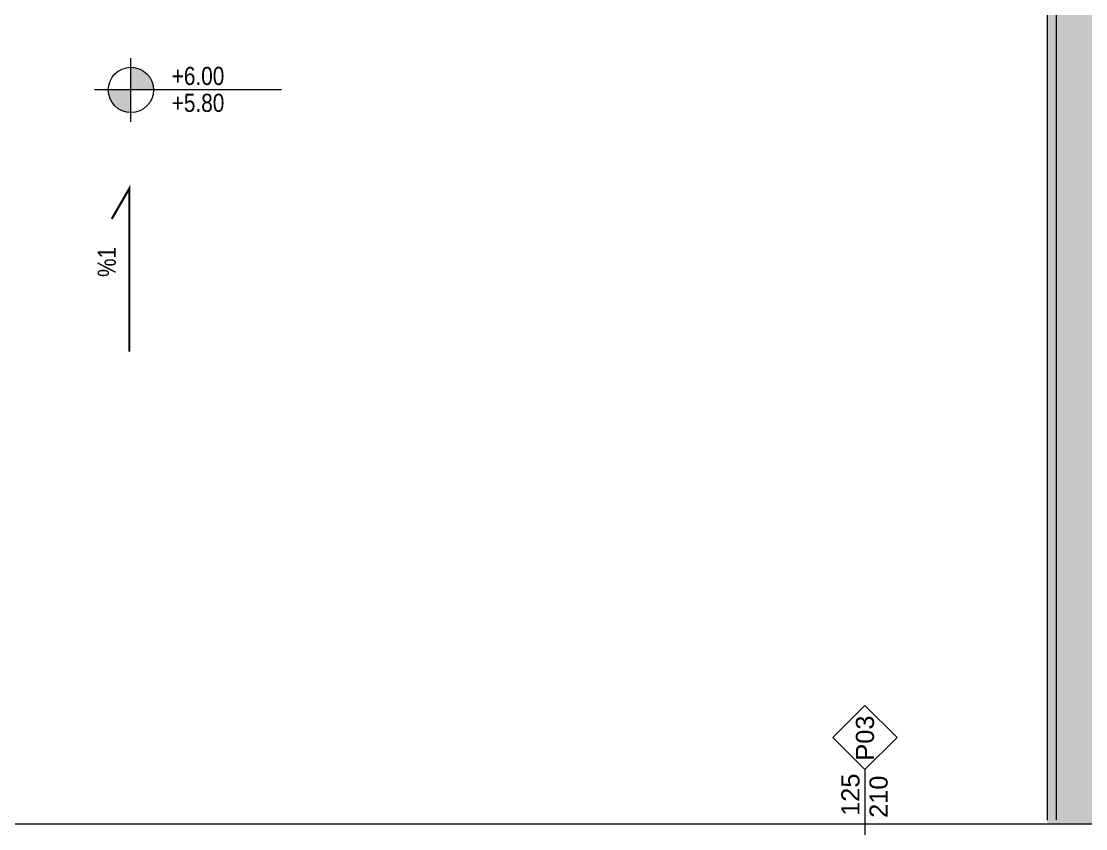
# Model space of a CAD drawing. Extents: x -1133 to 23780, y -1311 to 8245.
# Drawn here: x 13522 to 14109, y 2862 to 3308 of the extents above; entities that cross this region are included whole.
import ezdxf
from ezdxf.enums import TextEntityAlignment as Align

# ---------------------------------------------------------------- set-up
doc = ezdxf.new("R2010")
doc.units = 0
doc.header["$MEASUREMENT"] = 0
doc.linetypes.add('DOT2', pattern=[0.125, 0, -0.125])
doc.linetypes.add('HIDDEN', pattern=[0.375, 0.25, -0.125])
doc.layers.get('0').update_dxf_attribs({"color": 9, "lineweight": 9})
for name, color, linetype, lineweight in [('06C', 9, 'Continuous', 9), ('06D', 9, 'Continuous', 9), ('20', 9, 'DOT2', 9), ('21', 9, 'Continuous', 9), ('22', 8, 'Continuous', 9)]:
    doc.layers.add(name, color=color, linetype=linetype, lineweight=lineweight)
doc.styles.add('Arial', font='arial.ttf', dxfattribs={"height": 2.5})
doc.styles.add('MuuM_TEXT-STANDART', font='ARIALN.TTF')

# ---------------------------------------------------------------- blocks, each defined once
blk = doc.blocks.new('0_elevationtarget-p')
h = blk.add_hatch(color=256)
h.paths.add_polyline_path([(2.5, 0, 0.414214), (0, 2.5), (0, 0)])
h.paths.add_polyline_path([(0, 0), (-2.5, 0, 0.414214), (0, -2.5)])
blk.add_line((0, -3.5), (0, 3.5))
blk.add_lwpolyline([(16.6, 0), (-4, 0)])
blk.add_circle((0, 0), 2.5)
at = {"style": 'Arial'}
blk.add_attdef('BITMISKOT', text='', height=2, dxfattribs=at).set_placement((4.5, 0), align=Align.BOTTOM_LEFT)
blk.add_attdef('KABAKOT', text='', height=2, dxfattribs=at).set_placement((4.5, -0.59), align=Align.TOP_LEFT)
blk = doc.blocks.new('0_windowno')
for points in [[(0, 3.54), (-3.54, 0), (0, -3.54), (3.54, 0), (0, 3.54)], [(3.54, 0), (11.54, 0)]]:
    blk.add_lwpolyline(points)
at = {"style": 'Arial'}
blk.add_attdef('GENISLIK', text='', height=2, dxfattribs=at).set_placement((4.04, 0), align=Align.BOTTOM_LEFT)
blk.add_attdef('PENCERENO', text='', height=2, dxfattribs=at).set_placement((0, 0), align=Align.MIDDLE_CENTER)
blk.add_attdef('YUKSEKLIK', text='', height=2, dxfattribs=at).set_placement((4.04, -0.5), align=Align.TOP_LEFT)
blk = doc.blocks.new('KAPI KODLARI 2. KAT')
at = {"layer": '22'}
ref = blk.add_blockref('0_windowno', (13987.03, 2912.67), dxfattribs=dict(at, xscale=-5, yscale=5, zscale=5, rotation=90))
ref.add_attrib('PENCERENO', 'P03', dxfattribs={"layer": '0', "height": 10, "rotation": 90, "style": 'Arial'}).set_placement((13987.03, 2912.33), align=Align.MIDDLE_CENTER)
ref.add_attrib('GENISLIK', '125', dxfattribs={"layer": '0', "height": 10, "rotation": 90, "style": 'Arial'}).set_placement((13987.03, 2869.44), align=Align.BOTTOM_LEFT)
ref.add_attrib('YUKSEKLIK', '210', dxfattribs={"layer": '0', "height": 10, "rotation": 90, "style": 'Arial'}).set_placement((13989.53, 2868.33), align=Align.TOP_LEFT)
blk = doc.blocks.new('p-2. kat planı')
at = {"layer": '06C'}
blk.add_lwpolyline([(13012.5, 1124.33), (13012.5, 1124.33), (13012.5, 2865), (16712.5, 2865), (16712.49, 2206.39)], dxfattribs=at)
blk.add_lwpolyline([(13012.5, 1124.33), (13012.5, 1124.33), (13012.5, 2865), (16712.5, 2865), (16712.49, 2206.39)], dxfattribs=at)

msp = doc.modelspace()

# ---------------------------------------------------------------- hatches: boundary and pattern name
h = msp.add_hatch(color=253)
h.dxf.hatch_style = 1
h.paths.add_polyline_path([(13077.5, 2865), (13010.5, 2865), (13010.5, 3927), (14154.5, 3927), (14154.5, 2865), (14087.5, 2865), (14087.5, 3860), (13077.5, 3860)])
h = msp.add_hatch(color=253)
h.dxf.hatch_style = 1
h.paths.add_polyline_path([(13077.63, 2865), (13010.63, 2865), (13010.63, 3927), (14154.63, 3927), (14154.63, 2865), (14087.63, 2865), (14087.63, 3860), (13077.63, 3860)])
h = msp.add_hatch(color=253)
h.dxf.hatch_style = 1
h.paths.add_polyline_path([(13085.63, 2865), (13018.63, 2865), (13018.63, 3927), (14162.63, 3927), (14162.63, 2865), (14095.63, 2865), (14095.63, 3860), (13085.63, 3860)])

# ---------------------------------------------------------------- linework, layer by layer
at = {"layer": '06D'}
msp.add_lwpolyline([(13077.5, 2867), (13077.5, 3860), (14087.5, 3860), (14087.5, 2867)], dxfattribs=at)
at = {"layer": '20', "linetype": 'HIDDEN'}
msp.add_lwpolyline([(13072.5, 2867), (13072.5, 3270), (13072.5, 3865), (14092.5, 3865), (14092.5, 2867)], dxfattribs=at)
at = {"layer": '21', "const_width": 1.2}
msp.add_lwpolyline([(13581.62, 3125.34), (13581.62, 3215.34), (13571.93, 3198.57)], dxfattribs=at)

# ---------------------------------------------------------------- block references
msp.add_blockref('p-2. kat planı', (0, 0))
at = {"layer": '21'}
ref = msp.add_blockref('0_elevationtarget-p', (13582.5, 3269.69), dxfattribs=dict(at, xscale=5, yscale=5, zscale=0.5))
ref.add_attrib('BITMISKOT', '+6.00', dxfattribs={"layer": '0', "height": 10, "style": 'MuuM_TEXT-STANDART'}).set_placement((13605, 3269.42), align=Align.BOTTOM_LEFT)
ref.add_attrib('KABAKOT', '+5.80', dxfattribs={"layer": '0', "height": 10, "style": 'MuuM_TEXT-STANDART'}).set_placement((13605, 3254.59), align=Align.BOTTOM_LEFT)
at = {"layer": '22'}
msp.add_blockref('KAPI KODLARI 2. KAT', (0, 0), dxfattribs=at)

# ---------------------------------------------------------------- texts
at = {"layer": '21', "insert": (13564.19, 3183.14), "char_height": 10, "width": 119.8316, "attachment_point": 3, "rotation": 90, "style": 'MuuM_TEXT-STANDART'}
msp.add_mtext('%1', dxfattribs=at)

doc.saveas('drawing.dxf')
